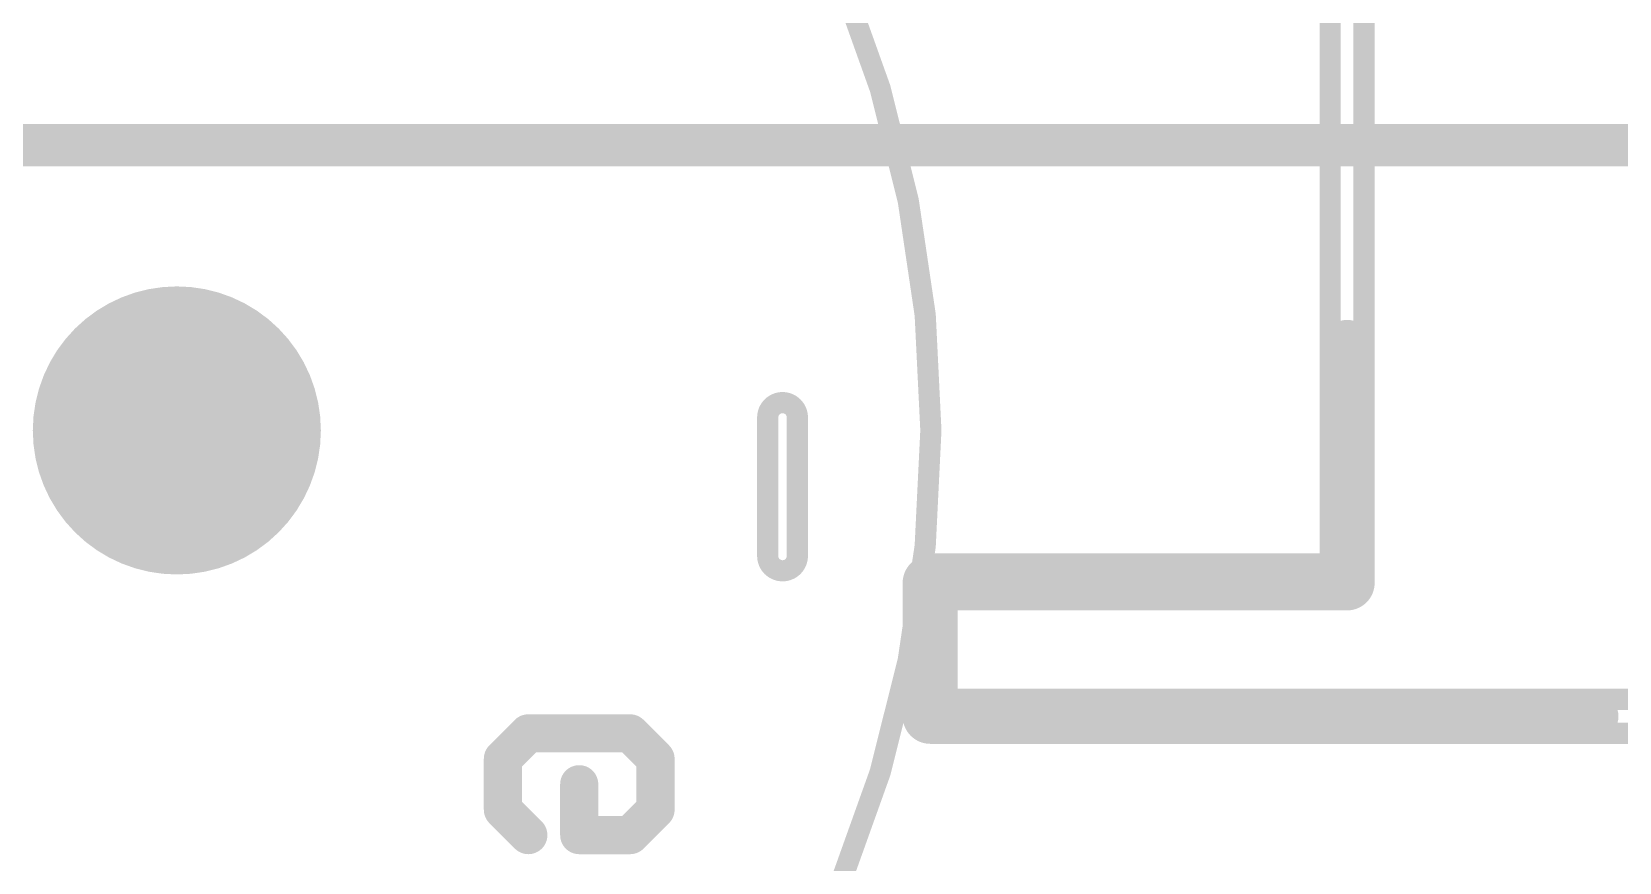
# Model space of a CAD drawing. Header units: millimetres. Extents: x 14 to 185, y 20 to 238.
# Drawn here: x 45.49 to 55, y 83.77 to 88.75 of the extents above; entities that cross this region are included whole.
import ezdxf

# ---------------------------------------------------------------- set-up
doc = ezdxf.new("R2010")
doc.units = ezdxf.units.MM
for name, color, linetype in [('BottomLayer', 5, 'Continuous'), ('BottomOverlay', 54, 'Continuous'), ('BottomSolder', 6, 'Continuous'), ('MultiLayer', 9, 'Continuous'), ('PadHoleLayer', 156, 'Continuous'), ('TopLayer', 1, 'Continuous'), ('TopOverlay', 2, 'Continuous'), ('TopSolder', 216, 'Continuous')]:
    doc.layers.add(name, color=color, linetype=linetype)

# ---------------------------------------------------------------- blocks, each defined once
blk = doc.blocks.new('ACROBOTIC_DIS_00003_3')
at = {"layer": 'TopOverlay', "const_width": 0.254}
blk.add_lwpolyline([(17.594, -26.0604), (17.594, 1.6396)], dxfattribs=at)
blk = doc.blocks.new('ADAFRUIT_390_B_12')
at = {"layer": 'BottomLayer', "const_width": 0.762}
blk.add_lwpolyline([(32.385, -12.573, 1), (33.147, -12.573, 1)], format="xyb", close=True, dxfattribs=at)
at = {"layer": 'BottomOverlay', "const_width": 0.127}
for points in [[(34.3784, -8.056), (34.3784, -0.556)], [(34.5816, -8.056), (34.5816, -0.556)], [(34.4165, -8.056), (34.4165, -4.056)], [(34.5435, -8.056), (34.5435, -4.056)], [(33.68, -5.4544), (27.28, -5.4544)], [(33.63, -5.4925), (32.23, -5.4925)], [(33.5665, -8.056), (33.5665, -5.556)], [(33.5784, -8.056), (33.5784, -5.556)], [(33.6935, -8.056), (33.6935, -5.556)], [(33.7816, -8.056), (33.7816, -5.556)], [(33.68, -5.6576), (27.28, -5.6576)], [(33.63, -5.6195), (32.23, -5.6195)], [(34.48, -7.9544), (33.68, -7.9544)], [(34.48, -7.9925), (33.63, -7.9925)], [(34.48, -8.1195), (33.63, -8.1195)], [(34.48, -8.1576), (33.68, -8.1576)], [(33.5186, -8.8524), (32.6882, -8.8524)], [(33.5186, -9.0302), (32.6882, -9.0302)], [(34.5463, -9.8194), (34.6989, -9.6669)], [(35.0398, -9.652), (34.7348, -9.652)], [(35.2283, -9.8194), (35.0758, -9.6669)], [(34.6182, -9.8912), (34.7707, -9.7387)], [(35.0398, -9.7536), (34.7348, -9.7536)], [(35.1564, -9.8912), (35.0039, -9.7387)], [(34.5314, -10.4655), (34.5314, -9.8553)], [(34.633, -10.4655), (34.633, -9.8553)], [(35.1416, -10.1604), (35.1416, -9.8553)], [(35.2432, -10.1604), (35.2432, -9.8553)], [(35.1924, -10.1096), (34.8873, -10.1096)], [(35.1924, -10.2112), (34.8873, -10.2112)], [(34.7707, -10.5821), (34.6182, -10.4295)], [(35.0039, -10.5821), (35.1564, -10.4295)], [(34.6989, -10.6539), (34.5463, -10.5014)], [(35.0758, -10.6539), (35.2283, -10.5014)], [(35.0398, -10.5672), (34.7348, -10.5672)], [(35.0398, -10.6688), (34.7348, -10.6688)]]:
    blk.add_lwpolyline(points, dxfattribs=at)
for points in [[(34.4165, -4.056, -1), (34.5435, -4.056)], [(33.5784, -5.556, -1), (33.7816, -5.556)], [(33.68, -5.4544, -1), (33.68, -5.6576)], [(32.23, -5.6195, -1), (32.23, -5.4925)], [(33.5665, -5.556, -1), (33.6935, -5.556)], [(33.63, -5.4925, -1), (33.63, -5.6195)], [(33.68, -8.1576, -1), (33.68, -7.9544)], [(34.48, -7.9544, -1), (34.48, -8.1576)], [(33.63, -8.1195, -1), (33.63, -7.9925)], [(33.6935, -8.056, -1), (33.5665, -8.056)], [(33.7816, -8.056, -1), (33.5784, -8.056)], [(34.5816, -8.056, -1), (34.3784, -8.056)], [(34.5435, -8.056, -1), (34.4165, -8.056)], [(34.48, -7.9925, -1), (34.48, -8.1195)], [(32.6882, -9.0302, -1), (32.6882, -8.8524)], [(33.5186, -8.8524, -1), (33.5186, -9.0302)], [(34.7348, -9.7536, -1), (34.7348, -9.652)], [(34.6989, -9.6669, -1), (34.7707, -9.7387)], [(35.0039, -9.7387, -1), (35.0758, -9.6669)], [(35.0398, -9.652, -1), (35.0398, -9.7536)], [(34.5314, -9.8553, -1), (34.633, -9.8553)], [(34.6182, -9.8912, -1), (34.5463, -9.8194)], [(35.1416, -9.8553, -1), (35.2432, -9.8553)], [(35.2283, -9.8194, -1), (35.1564, -9.8912)], [(34.8873, -10.2112, -1), (34.8873, -10.1096)], [(35.1924, -10.1096, -1), (35.1924, -10.2112)], [(35.2432, -10.1604, -1), (35.1416, -10.1604)], [(34.5463, -10.5014, -1), (34.6182, -10.4295)], [(35.1564, -10.4295, -1), (35.2283, -10.5014)], [(34.633, -10.4655, -1), (34.5314, -10.4655)], [(34.7348, -10.6688, -1), (34.7348, -10.5672)], [(34.7707, -10.5821, -1), (34.6989, -10.6539)], [(35.0758, -10.6539, -1), (35.0039, -10.5821)], [(35.0398, -10.5672, -1), (35.0398, -10.6688)]]:
    blk.add_lwpolyline(points, format="xyb", dxfattribs=at)
at = {"layer": 'BottomOverlay'}
for points, const_width in [([(34.3847, -4.056, 1), (34.4482, -4.056, 1)], 0.0635), ([(34.3847, -4.056, 1), (34.4482, -4.056, 1)], 0.0635), ([(34.5117, -4.056, 1), (34.5752, -4.056, 1)], 0.0635), ([(34.5117, -4.056, 1), (34.5752, -4.056, 1)], 0.0635), ([(33.6483, -5.4544, 1), (33.7118, -5.4544, 1)], 0.0635), ([(33.6483, -5.4544, 1), (33.7118, -5.4544, 1)], 0.0635), ([(32.1982, -5.4925, 1), (32.2617, -5.4925, 1)], 0.0635), ([(32.1982, -5.4925, 1), (32.2617, -5.4925, 1)], 0.0635), ([(33.5347, -5.556, 1), (33.5982, -5.556, 1)], 0.0635), ([(33.5347, -5.556, 1), (33.5982, -5.556, 1)], 0.0635), ([(33.5467, -5.556, 1), (33.6102, -5.556, 1)], 0.0635), ([(33.5467, -5.556, 1), (33.6102, -5.556, 1)], 0.0635), ([(33.5982, -5.4925, 1), (33.6617, -5.4925, 1)], 0.0635), ([(33.5982, -5.4925, 1), (33.6617, -5.4925, 1)], 0.0635), ([(33.6617, -5.556, 1), (33.7252, -5.556, 1)], 0.0635), ([(33.6617, -5.556, 1), (33.7252, -5.556, 1)], 0.0635), ([(33.7499, -5.556, 1), (33.8134, -5.556, 1)], 0.0635), ([(33.7499, -5.556, 1), (33.8134, -5.556, 1)], 0.0635), ([(32.1982, -5.6195, 1), (32.2617, -5.6195, 1)], 0.0635), ([(32.1982, -5.6195, 1), (32.2617, -5.6195, 1)], 0.0635), ([(33.5982, -5.6195, 1), (33.6617, -5.6195, 1)], 0.0635), ([(33.5982, -5.6195, 1), (33.6617, -5.6195, 1)], 0.0635), ([(33.6483, -5.6576, 1), (33.7118, -5.6576, 1)], 0.0635), ([(33.6483, -5.6576, 1), (33.7118, -5.6576, 1)], 0.0635), ([(33.6483, -7.9544, 1), (33.7118, -7.9544, 1)], 0.0635), ([(33.6483, -7.9544, 1), (33.7118, -7.9544, 1)], 0.0635), ([(34.4482, -7.9544, 1), (34.5117, -7.9544, 1)], 0.0635), ([(34.4482, -7.9544, 1), (34.5117, -7.9544, 1)], 0.0635), ([(39.8272, -15.113, 1), (25.7048, -15.113, 1)], 0.127), ([(33.5347, -8.056, 1), (33.5982, -8.056, 1)], 0.0635), ([(33.5347, -8.056, 1), (33.5982, -8.056, 1)], 0.0635), ([(33.5467, -8.056, 1), (33.6102, -8.056, 1)], 0.0635), ([(33.5467, -8.056, 1), (33.6102, -8.056, 1)], 0.0635), ([(33.5982, -7.9925, 1), (33.6617, -7.9925, 1)], 0.0635), ([(33.5982, -7.9925, 1), (33.6617, -7.9925, 1)], 0.0635), ([(33.6617, -8.056, 1), (33.7252, -8.056, 1)], 0.0635), ([(33.6617, -8.056, 1), (33.7252, -8.056, 1)], 0.0635), ([(33.7499, -8.056, 1), (33.8134, -8.056, 1)], 0.0635), ([(33.7499, -8.056, 1), (33.8134, -8.056, 1)], 0.0635), ([(34.3466, -8.056, 1), (34.4101, -8.056, 1)], 0.0635), ([(34.3466, -8.056, 1), (34.4101, -8.056, 1)], 0.0635), ([(34.3847, -8.056, 1), (34.4482, -8.056, 1)], 0.0635), ([(34.3847, -8.056, 1), (34.4482, -8.056, 1)], 0.0635), ([(34.4482, -7.9925, 1), (34.5117, -7.9925, 1)], 0.0635), ([(34.4482, -7.9925, 1), (34.5117, -7.9925, 1)], 0.0635), ([(34.5117, -8.056, 1), (34.5752, -8.056, 1)], 0.0635), ([(34.5117, -8.056, 1), (34.5752, -8.056, 1)], 0.0635), ([(34.5498, -8.056, 1), (34.6133, -8.056, 1)], 0.0635), ([(34.5498, -8.056, 1), (34.6133, -8.056, 1)], 0.0635), ([(33.5982, -8.1195, 1), (33.6617, -8.1195, 1)], 0.0635), ([(33.5982, -8.1195, 1), (33.6617, -8.1195, 1)], 0.0635), ([(34.4482, -8.1195, 1), (34.5117, -8.1195, 1)], 0.0635), ([(34.4482, -8.1195, 1), (34.5117, -8.1195, 1)], 0.0635), ([(33.6483, -8.1576, 1), (33.7118, -8.1576, 1)], 0.0635), ([(33.6483, -8.1576, 1), (33.7118, -8.1576, 1)], 0.0635), ([(34.4482, -8.1576, 1), (34.5117, -8.1576, 1)], 0.0635), ([(34.4482, -8.1576, 1), (34.5117, -8.1576, 1)], 0.0635), ([(32.6564, -8.8524, 1), (32.7199, -8.8524, 1)], 0.0635), ([(32.6564, -8.8524, 1), (32.7199, -8.8524, 1)], 0.0635), ([(33.4868, -8.8524, 1), (33.5503, -8.8524, 1)], 0.0635), ([(33.4868, -8.8524, 1), (33.5503, -8.8524, 1)], 0.0635), ([(32.6564, -9.0302, 1), (32.7199, -9.0302, 1)], 0.0635), ([(32.6564, -9.0302, 1), (32.7199, -9.0302, 1)], 0.0635), ([(33.4868, -9.0302, 1), (33.5503, -9.0302, 1)], 0.0635), ([(33.4868, -9.0302, 1), (33.5503, -9.0302, 1)], 0.0635), ([(34.6671, -9.6669, 1), (34.7306, -9.6669, 1)], 0.0635), ([(34.6671, -9.6669, 1), (34.7306, -9.6669, 1)], 0.0635), ([(34.703, -9.652, 1), (34.7665, -9.652, 1)], 0.0635), ([(34.703, -9.652, 1), (34.7665, -9.652, 1)], 0.0635), ([(35.0081, -9.652, 1), (35.0716, -9.652, 1)], 0.0635), ([(35.0081, -9.652, 1), (35.0716, -9.652, 1)], 0.0635), ([(35.044, -9.6669, 1), (35.1075, -9.6669, 1)], 0.0635), ([(35.044, -9.6669, 1), (35.1075, -9.6669, 1)], 0.0635), ([(34.703, -9.7536, 1), (34.7665, -9.7536, 1)], 0.0635), ([(34.703, -9.7536, 1), (34.7665, -9.7536, 1)], 0.0635), ([(34.739, -9.7387, 1), (34.8025, -9.7387, 1)], 0.0635), ([(34.739, -9.7387, 1), (34.8025, -9.7387, 1)], 0.0635), ([(34.9722, -9.7387, 1), (35.0357, -9.7387, 1)], 0.0635), ([(34.9722, -9.7387, 1), (35.0357, -9.7387, 1)], 0.0635), ([(35.0081, -9.7536, 1), (35.0716, -9.7536, 1)], 0.0635), ([(35.0081, -9.7536, 1), (35.0716, -9.7536, 1)], 0.0635), ([(34.4996, -9.8553, 1), (34.5631, -9.8553, 1)], 0.0635), ([(34.4996, -9.8553, 1), (34.5631, -9.8553, 1)], 0.0635), ([(34.5146, -9.8194, 1), (34.5781, -9.8194, 1)], 0.0635), ([(34.5146, -9.8194, 1), (34.5781, -9.8194, 1)], 0.0635), ([(34.6012, -9.8553, 1), (34.6647, -9.8553, 1)], 0.0635), ([(34.6012, -9.8553, 1), (34.6647, -9.8553, 1)], 0.0635), ([(35.1099, -9.8553, 1), (35.1734, -9.8553, 1)], 0.0635), ([(35.1099, -9.8553, 1), (35.1734, -9.8553, 1)], 0.0635), ([(35.1965, -9.8194, 1), (35.26, -9.8194, 1)], 0.0635), ([(35.1965, -9.8194, 1), (35.26, -9.8194, 1)], 0.0635), ([(35.2115, -9.8553, 1), (35.275, -9.8553, 1)], 0.0635), ([(35.2115, -9.8553, 1), (35.275, -9.8553, 1)], 0.0635), ([(34.5865, -9.8912, 1), (34.65, -9.8912, 1)], 0.0635), ([(34.5865, -9.8912, 1), (34.65, -9.8912, 1)], 0.0635), ([(35.1246, -9.8912, 1), (35.1881, -9.8912, 1)], 0.0635), ([(35.1246, -9.8912, 1), (35.1881, -9.8912, 1)], 0.0635), ([(34.8555, -10.1096, 1), (34.919, -10.1096, 1)], 0.0635), ([(34.8555, -10.1096, 1), (34.919, -10.1096, 1)], 0.0635), ([(35.1607, -10.1096, 1), (35.2242, -10.1096, 1)], 0.0635), ([(35.1607, -10.1096, 1), (35.2242, -10.1096, 1)], 0.0635), ([(34.8555, -10.2112, 1), (34.919, -10.2112, 1)], 0.0635), ([(34.8555, -10.2112, 1), (34.919, -10.2112, 1)], 0.0635), ([(35.1099, -10.1604, 1), (35.1734, -10.1604, 1)], 0.0635), ([(35.1099, -10.1604, 1), (35.1734, -10.1604, 1)], 0.0635), ([(35.1607, -10.2112, 1), (35.2242, -10.2112, 1)], 0.0635), ([(35.1607, -10.2112, 1), (35.2242, -10.2112, 1)], 0.0635), ([(35.2115, -10.1604, 1), (35.275, -10.1604, 1)], 0.0635), ([(35.2115, -10.1604, 1), (35.275, -10.1604, 1)], 0.0635), ([(34.5865, -10.4295, 1), (34.65, -10.4295, 1)], 0.0635), ([(34.5865, -10.4295, 1), (34.65, -10.4295, 1)], 0.0635), ([(35.1246, -10.4295, 1), (35.1881, -10.4295, 1)], 0.0635), ([(35.1246, -10.4295, 1), (35.1881, -10.4295, 1)], 0.0635), ([(34.4996, -10.4655, 1), (34.5631, -10.4655, 1)], 0.0635), ([(34.4996, -10.4655, 1), (34.5631, -10.4655, 1)], 0.0635), ([(34.5146, -10.5014, 1), (34.5781, -10.5014, 1)], 0.0635), ([(34.5146, -10.5014, 1), (34.5781, -10.5014, 1)], 0.0635), ([(34.6012, -10.4655, 1), (34.6647, -10.4655, 1)], 0.0635), ([(34.6012, -10.4655, 1), (34.6647, -10.4655, 1)], 0.0635), ([(35.1965, -10.5014, 1), (35.26, -10.5014, 1)], 0.0635), ([(35.1965, -10.5014, 1), (35.26, -10.5014, 1)], 0.0635), ([(34.703, -10.5672, 1), (34.7665, -10.5672, 1)], 0.0635), ([(34.703, -10.5672, 1), (34.7665, -10.5672, 1)], 0.0635), ([(34.739, -10.5821, 1), (34.8025, -10.5821, 1)], 0.0635), ([(34.739, -10.5821, 1), (34.8025, -10.5821, 1)], 0.0635), ([(34.9722, -10.5821, 1), (35.0357, -10.5821, 1)], 0.0635), ([(34.9722, -10.5821, 1), (35.0357, -10.5821, 1)], 0.0635), ([(35.0081, -10.5672, 1), (35.0716, -10.5672, 1)], 0.0635), ([(35.0081, -10.5672, 1), (35.0716, -10.5672, 1)], 0.0635), ([(34.6671, -10.6539, 1), (34.7306, -10.6539, 1)], 0.0635), ([(34.6671, -10.6539, 1), (34.7306, -10.6539, 1)], 0.0635), ([(34.703, -10.6688, 1), (34.7665, -10.6688, 1)], 0.0635), ([(34.703, -10.6688, 1), (34.7665, -10.6688, 1)], 0.0635), ([(35.0081, -10.6688, 1), (35.0716, -10.6688, 1)], 0.0635), ([(35.0081, -10.6688, 1), (35.0716, -10.6688, 1)], 0.0635), ([(35.044, -10.6539, 1), (35.1075, -10.6539, 1)], 0.0635), ([(35.044, -10.6539, 1), (35.1075, -10.6539, 1)], 0.0635)]:
    blk.add_lwpolyline(points, format="xyb", close=True, dxfattribs=dict(at, const_width=const_width))
at = {"layer": 'BottomSolder', "const_width": 0.8636}
blk.add_lwpolyline([(32.3342, -12.573, 1), (33.1978, -12.573, 1)], format="xyb", close=True, dxfattribs=at)
at = {"layer": 'MultiLayer', "const_width": 0.762}
blk.add_lwpolyline([(32.385, -12.573, 1), (33.147, -12.573, 1)], format="xyb", close=True, dxfattribs=at)
at = {"layer": 'PadHoleLayer', "const_width": 0.4826}
blk.add_lwpolyline([(32.5247, -12.573, 1), (33.0073, -12.573, 1)], format="xyb", close=True, dxfattribs=at)
at = {"layer": 'TopLayer', "const_width": 0.762}
blk.add_lwpolyline([(32.385, -12.573, 1), (33.147, -12.573, 1)], format="xyb", close=True, dxfattribs=at)
at = {"layer": 'TopSolder', "const_width": 0.8636}
blk.add_lwpolyline([(32.3342, -12.573, 1), (33.1978, -12.573, 1)], format="xyb", close=True, dxfattribs=at)

msp = doc.modelspace()

# ---------------------------------------------------------------- block references
at = {"rotation": 270}
for name, p in [('ADAFRUIT_390_B_12', (58.928, 119.126)), ('ACROBOTIC_DIS_00003_3', (61.849, 105.664))]:
    msp.add_blockref(name, p, dxfattribs=at)

doc.saveas('drawing.dxf')
